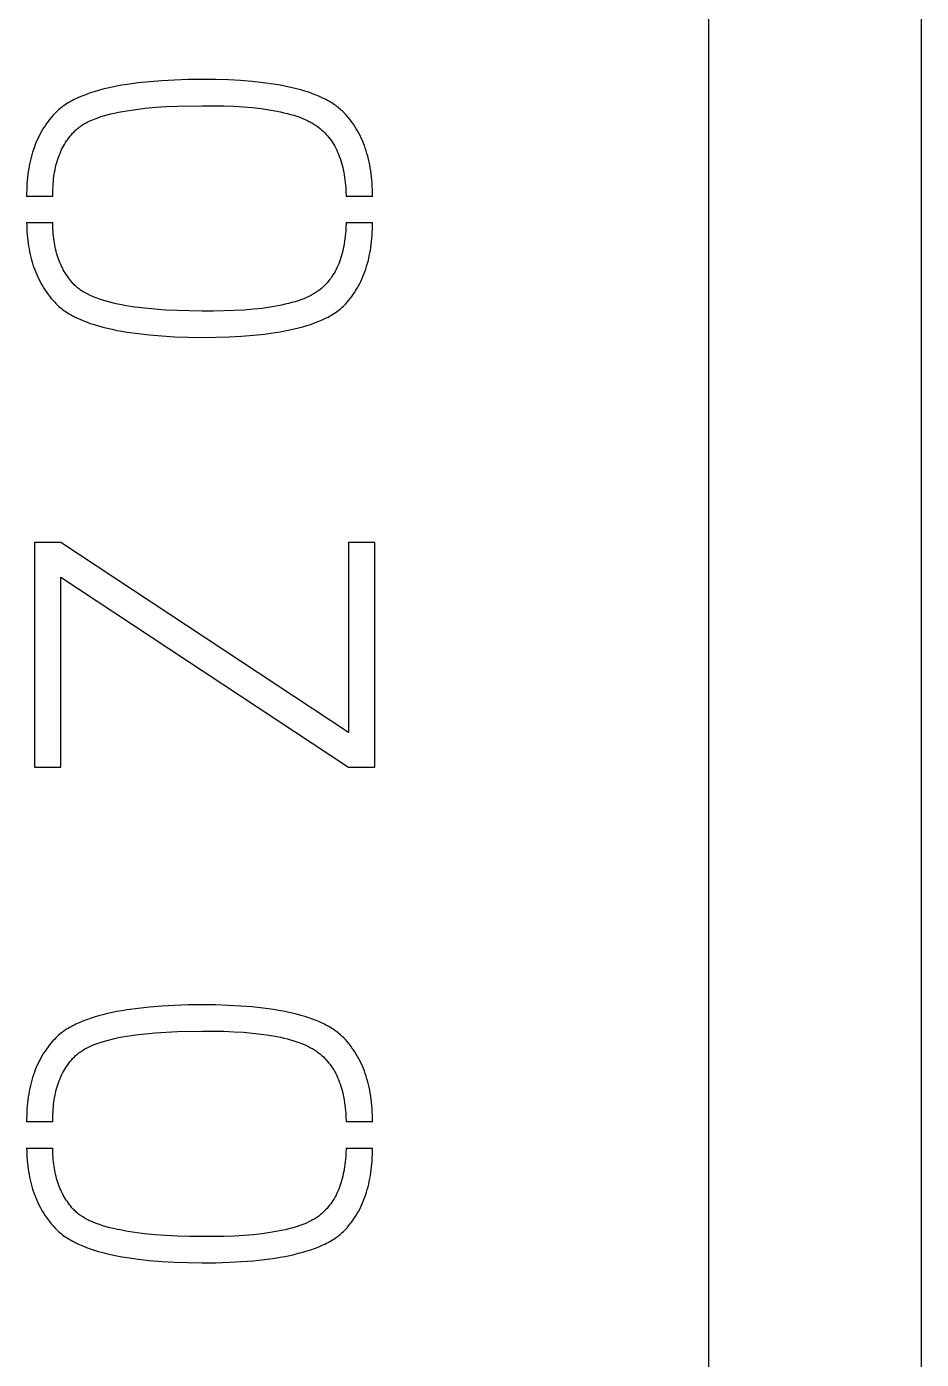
# Model space of a CAD drawing. Header units: millimetres. Extents: x 974 to 5700, y -47 to 3256.
# Drawn here: x 2684.2 to 2822.3, y 2103.1 to 2308.9 of the extents above; entities that cross this region are included whole.
import ezdxf

# ---------------------------------------------------------------- set-up
doc = ezdxf.new("R2010")
doc.units = ezdxf.units.MM
doc.header["$MEASUREMENT"] = 0
doc.layers.add('Domyslna', color=7, linetype='Continuous', true_color=0x000000)
doc.layers.add('Utwórz2D linie widoczne', color=7, linetype='Continuous', true_color=0x000000)

msp = doc.modelspace()

# ---------------------------------------------------------------- linework, layer by layer
at = {"layer": 'Domyslna'}
msp.add_line((2789.43, 2696.58), (2789.43, 1930.38), dxfattribs=at)
at = {"layer": 'Utwórz2D linie widoczne'}
for p, q in [((2822.26, 1934.18), (2822.26, 2696.58)), ((2703.14, 2300.4), (2701.36, 2300.21)), ((2705.02, 2300.55), (2703.14, 2300.4)), ((2707, 2300.66), (2705.02, 2300.55)), ((2709.08, 2300.73), (2707, 2300.66)), ((2711.27, 2300.76), (2709.08, 2300.73)), ((2713.33, 2300.73), (2711.27, 2300.76)), ((2715.3, 2300.67), (2713.33, 2300.73)), ((2717.18, 2300.57), (2715.3, 2300.67)), ((2718.96, 2300.43), (2717.18, 2300.57)), ((2720.66, 2300.25), (2718.96, 2300.43)), ((2693.39, 2298.45), (2692.82, 2298.23)), ((2693.99, 2298.66), (2693.39, 2298.45)), ((2694.61, 2298.86), (2693.99, 2298.66)), ((2695.26, 2299.05), (2694.61, 2298.86)), ((2695.93, 2299.23), (2695.26, 2299.05)), ((2696.63, 2299.4), (2695.93, 2299.23)), ((2697.36, 2299.56), (2696.63, 2299.4)), ((2698.11, 2299.71), (2697.36, 2299.56)), ((2698.88, 2299.85), (2698.11, 2299.71)), ((2699.68, 2299.98), (2698.88, 2299.85)), ((2701.36, 2300.21), (2699.68, 2299.98)), ((2722.25, 2300.03), (2720.66, 2300.25)), ((2723.02, 2299.9), (2722.25, 2300.03)), ((2723.76, 2299.77), (2723.02, 2299.9)), ((2724.48, 2299.62), (2723.76, 2299.77)), ((2725.17, 2299.47), (2724.48, 2299.62)), ((2725.84, 2299.31), (2725.17, 2299.47)), ((2726.49, 2299.13), (2725.84, 2299.31)), ((2727.11, 2298.95), (2726.49, 2299.13)), ((2727.71, 2298.76), (2727.11, 2298.95)), ((2728.29, 2298.55), (2727.71, 2298.76)), ((2728.84, 2298.34), (2728.29, 2298.55)), ((2729.37, 2298.12), (2728.84, 2298.34)), ((2689.53, 2296.41), (2689.34, 2296.26)), ((2689.72, 2296.56), (2689.53, 2296.41)), ((2689.92, 2296.7), (2689.72, 2296.56)), ((2690.13, 2296.84), (2689.92, 2296.7)), ((2690.34, 2296.98), (2690.13, 2296.84)), ((2690.56, 2297.12), (2690.34, 2296.98)), ((2690.79, 2297.25), (2690.56, 2297.12)), ((2691.02, 2297.38), (2690.79, 2297.25)), ((2691.26, 2297.51), (2691.02, 2297.38)), ((2691.5, 2297.64), (2691.26, 2297.51)), ((2691.75, 2297.76), (2691.5, 2297.64)), ((2692.28, 2298), (2691.75, 2297.76)), ((2692.82, 2298.23), (2692.28, 2298)), ((2701, 2296.13), (2702.47, 2296.3)), ((2702.47, 2296.3), (2704.04, 2296.45)), ((2704.04, 2296.45), (2705.71, 2296.56)), ((2705.71, 2296.56), (2707.46, 2296.64)), ((2707.46, 2296.64), (2711.27, 2296.7)), ((2711.27, 2296.7), (2714.59, 2296.67)), ((2714.59, 2296.67), (2716.14, 2296.61)), ((2716.14, 2296.61), (2717.62, 2296.52)), ((2717.62, 2296.52), (2719.02, 2296.4)), ((2719.02, 2296.4), (2720.35, 2296.25)), ((2729.88, 2297.88), (2729.37, 2298.12)), ((2730.13, 2297.76), (2729.88, 2297.88)), ((2730.36, 2297.64), (2730.13, 2297.76)), ((2730.6, 2297.52), (2730.36, 2297.64)), ((2730.82, 2297.39), (2730.6, 2297.52)), ((2731.05, 2297.26), (2730.82, 2297.39)), ((2731.26, 2297.13), (2731.05, 2297.26)), ((2731.47, 2296.99), (2731.26, 2297.13)), ((2731.68, 2296.85), (2731.47, 2296.99)), ((2731.87, 2296.72), (2731.68, 2296.85)), ((2732.07, 2296.57), (2731.87, 2296.72)), ((2732.25, 2296.43), (2732.07, 2296.57)), ((2732.43, 2296.28), (2732.25, 2296.43)), ((2732.61, 2296.13), (2732.43, 2296.28)), ((2687.47, 2294.26), (2687.23, 2293.93)), ((2687.71, 2294.57), (2687.47, 2294.26)), ((2687.97, 2294.88), (2687.71, 2294.57)), ((2688.23, 2295.18), (2687.97, 2294.88)), ((2688.5, 2295.48), (2688.23, 2295.18)), ((2688.66, 2295.64), (2688.5, 2295.48)), ((2688.82, 2295.8), (2688.66, 2295.64)), ((2688.99, 2295.96), (2688.82, 2295.8)), ((2689.16, 2296.11), (2688.99, 2295.96)), ((2689.34, 2296.26), (2689.16, 2296.11)), ((2693.53, 2294.14), (2693.73, 2294.24)), ((2693.73, 2294.24), (2693.94, 2294.34)), ((2693.94, 2294.34), (2694.15, 2294.43)), ((2694.15, 2294.43), (2694.59, 2294.62)), ((2694.59, 2294.62), (2695.05, 2294.79)), ((2695.05, 2294.79), (2695.54, 2294.96)), ((2695.54, 2294.96), (2696.05, 2295.12)), ((2696.05, 2295.12), (2696.59, 2295.28)), ((2696.59, 2295.28), (2697.15, 2295.42)), ((2697.15, 2295.42), (2697.73, 2295.56)), ((2697.73, 2295.56), (2698.34, 2295.69)), ((2698.34, 2295.69), (2698.97, 2295.81)), ((2698.97, 2295.81), (2699.62, 2295.92)), ((2699.62, 2295.92), (2701, 2296.13)), ((2720.35, 2296.25), (2721.6, 2296.07)), ((2721.6, 2296.07), (2722.2, 2295.97)), ((2722.2, 2295.97), (2722.78, 2295.86)), ((2722.78, 2295.86), (2723.34, 2295.74)), ((2723.34, 2295.74), (2723.88, 2295.62)), ((2723.88, 2295.62), (2724.41, 2295.49)), ((2724.41, 2295.49), (2724.91, 2295.35)), ((2724.91, 2295.35), (2725.4, 2295.21)), ((2725.4, 2295.21), (2725.86, 2295.06)), ((2725.86, 2295.06), (2726.31, 2294.9)), ((2726.31, 2294.9), (2726.74, 2294.73)), ((2726.74, 2294.73), (2727.15, 2294.56)), ((2727.15, 2294.56), (2727.55, 2294.38)), ((2727.55, 2294.38), (2727.74, 2294.28)), ((2727.74, 2294.28), (2727.92, 2294.19)), ((2732.78, 2295.98), (2732.61, 2296.13)), ((2732.94, 2295.83), (2732.78, 2295.98)), ((2733.1, 2295.67), (2732.94, 2295.83)), ((2733.37, 2295.38), (2733.1, 2295.67)), ((2733.64, 2295.08), (2733.37, 2295.38)), ((2733.89, 2294.78), (2733.64, 2295.08)), ((2734.14, 2294.47), (2733.89, 2294.78)), ((2734.38, 2294.15), (2734.14, 2294.47)), ((2686.19, 2292.22), (2686, 2291.86)), ((2686.38, 2292.57), (2686.19, 2292.22)), ((2686.58, 2292.92), (2686.38, 2292.57)), ((2686.79, 2293.27), (2686.58, 2292.92)), ((2687.01, 2293.6), (2686.79, 2293.27)), ((2687.23, 2293.93), (2687.01, 2293.6)), ((2690.88, 2291.99), (2691.07, 2292.22)), ((2691.07, 2292.22), (2691.27, 2292.45)), ((2691.27, 2292.45), (2691.48, 2292.68)), ((2691.48, 2292.68), (2691.6, 2292.8)), ((2691.6, 2292.8), (2691.73, 2292.92)), ((2691.73, 2292.92), (2691.86, 2293.04)), ((2691.86, 2293.04), (2692, 2293.16)), ((2692, 2293.16), (2692.15, 2293.28)), ((2692.15, 2293.28), (2692.3, 2293.39)), ((2692.3, 2293.39), (2692.46, 2293.51)), ((2692.46, 2293.51), (2692.62, 2293.62)), ((2692.62, 2293.62), (2692.79, 2293.73)), ((2692.79, 2293.73), (2692.97, 2293.83)), ((2692.97, 2293.83), (2693.15, 2293.94)), ((2693.15, 2293.94), (2693.34, 2294.04)), ((2693.34, 2294.04), (2693.53, 2294.14)), ((2727.92, 2294.19), (2728.1, 2294.09)), ((2728.1, 2294.09), (2728.27, 2293.99)), ((2728.27, 2293.99), (2728.45, 2293.89)), ((2728.45, 2293.89), (2728.61, 2293.79)), ((2728.61, 2293.79), (2728.77, 2293.68)), ((2728.77, 2293.68), (2728.93, 2293.58)), ((2728.93, 2293.58), (2729.08, 2293.47)), ((2729.08, 2293.47), (2729.23, 2293.36)), ((2729.23, 2293.36), (2729.37, 2293.25)), ((2729.37, 2293.25), (2729.51, 2293.13)), ((2729.51, 2293.13), (2729.75, 2292.93)), ((2729.75, 2292.93), (2729.98, 2292.71)), ((2729.98, 2292.71), (2730.2, 2292.49)), ((2730.2, 2292.49), (2730.42, 2292.26)), ((2730.42, 2292.26), (2730.62, 2292.02)), ((2734.61, 2293.82), (2734.38, 2294.15)), ((2734.84, 2293.48), (2734.61, 2293.82)), ((2735.05, 2293.14), (2734.84, 2293.48)), ((2735.26, 2292.79), (2735.05, 2293.14)), ((2735.45, 2292.44), (2735.26, 2292.79)), ((2735.64, 2292.07), (2735.45, 2292.44)), ((2685.36, 2290.34), (2685.22, 2289.94)), ((2685.51, 2290.73), (2685.36, 2290.34)), ((2685.66, 2291.11), (2685.51, 2290.73)), ((2685.83, 2291.49), (2685.66, 2291.11)), ((2686, 2291.86), (2685.83, 2291.49)), ((2689.57, 2289.91), (2689.71, 2290.19)), ((2689.71, 2290.19), (2689.86, 2290.46)), ((2689.86, 2290.46), (2690.01, 2290.73)), ((2690.01, 2290.73), (2690.17, 2290.99)), ((2690.17, 2290.99), (2690.34, 2291.25)), ((2690.34, 2291.25), (2690.51, 2291.5)), ((2690.51, 2291.5), (2690.69, 2291.75)), ((2690.69, 2291.75), (2690.88, 2291.99)), ((2730.62, 2292.02), (2730.83, 2291.77)), ((2730.83, 2291.77), (2731.02, 2291.52)), ((2731.02, 2291.52), (2731.21, 2291.26)), ((2731.21, 2291.26), (2731.38, 2290.99)), ((2731.38, 2290.99), (2731.56, 2290.71)), ((2731.56, 2290.71), (2731.72, 2290.43)), ((2731.72, 2290.43), (2731.88, 2290.13)), ((2731.88, 2290.13), (2732.03, 2289.84)), ((2735.82, 2291.7), (2735.64, 2292.07)), ((2735.99, 2291.32), (2735.82, 2291.7)), ((2736.15, 2290.93), (2735.99, 2291.32)), ((2736.3, 2290.54), (2736.15, 2290.93)), ((2736.44, 2290.14), (2736.3, 2290.54)), ((2736.58, 2289.73), (2736.44, 2290.14)), ((2684.75, 2288.29), (2684.65, 2287.86)), ((2684.85, 2288.71), (2684.75, 2288.29)), ((2684.96, 2289.13), (2684.85, 2288.71)), ((2685.09, 2289.54), (2684.96, 2289.13)), ((2685.22, 2289.94), (2685.09, 2289.54)), ((2688.79, 2287.78), (2688.88, 2288.1)), ((2688.88, 2288.1), (2688.98, 2288.42)), ((2688.98, 2288.42), (2689.08, 2288.73)), ((2689.08, 2288.73), (2689.2, 2289.03)), ((2689.2, 2289.03), (2689.32, 2289.33)), ((2689.32, 2289.33), (2689.44, 2289.62)), ((2689.44, 2289.62), (2689.57, 2289.91)), ((2732.03, 2289.84), (2732.17, 2289.53)), ((2732.17, 2289.53), (2732.3, 2289.21)), ((2732.3, 2289.21), (2732.43, 2288.89)), ((2732.43, 2288.89), (2732.55, 2288.56)), ((2732.55, 2288.56), (2732.66, 2288.22)), ((2732.66, 2288.22), (2732.77, 2287.88)), ((2736.7, 2289.31), (2736.58, 2289.73)), ((2736.82, 2288.89), (2736.7, 2289.31)), ((2736.93, 2288.46), (2736.82, 2288.89)), ((2737.03, 2288.02), (2736.93, 2288.46)), ((2684.35, 2286.08), (2684.3, 2285.61)), ((2684.42, 2286.53), (2684.35, 2286.08)), ((2684.49, 2286.98), (2684.42, 2286.53)), ((2684.56, 2287.42), (2684.49, 2286.98)), ((2684.65, 2287.86), (2684.56, 2287.42)), ((2688.38, 2285.74), (2688.43, 2286.1)), ((2688.43, 2286.1), (2688.49, 2286.44)), ((2688.49, 2286.44), (2688.55, 2286.79)), ((2688.55, 2286.79), (2688.62, 2287.13)), ((2688.62, 2287.13), (2688.7, 2287.46)), ((2688.7, 2287.46), (2688.79, 2287.78)), ((2732.77, 2287.88), (2732.87, 2287.53)), ((2732.87, 2287.53), (2732.96, 2287.17)), ((2732.96, 2287.17), (2733.04, 2286.8)), ((2733.04, 2286.8), (2733.12, 2286.42)), ((2733.12, 2286.42), (2733.19, 2286.04)), ((2733.19, 2286.04), (2733.25, 2285.65)), ((2737.12, 2287.57), (2737.03, 2288.02)), ((2737.2, 2287.12), (2737.12, 2287.57)), ((2737.28, 2286.66), (2737.2, 2287.12)), ((2737.34, 2286.19), (2737.28, 2286.66)), ((2737.4, 2285.71), (2737.34, 2286.19)), ((2684.2, 2284.19), (2684.18, 2283.7)), ((2684.22, 2284.67), (2684.2, 2284.19)), ((2684.26, 2285.14), (2684.22, 2284.67)), ((2684.3, 2285.61), (2684.26, 2285.14)), ((2688.22, 2283.88), (2688.24, 2284.26)), ((2688.24, 2284.26), (2688.26, 2284.64)), ((2688.26, 2284.64), (2688.29, 2285.01)), ((2688.29, 2285.01), (2688.33, 2285.38)), ((2688.33, 2285.38), (2688.38, 2285.74)), ((2733.25, 2285.65), (2733.3, 2285.25)), ((2733.3, 2285.25), (2733.35, 2284.84)), ((2733.35, 2284.84), (2733.39, 2284.43)), ((2733.39, 2284.43), (2733.42, 2284.01)), ((2733.42, 2284.01), (2733.45, 2283.58)), ((2737.44, 2285.23), (2737.4, 2285.71)), ((2737.48, 2284.74), (2737.44, 2285.23)), ((2737.51, 2284.24), (2737.48, 2284.74)), ((2737.53, 2283.73), (2737.51, 2284.24)), ((2684.18, 2283.7), (2684.17, 2283.2)), ((2684.17, 2283.2), (2684.17, 2282.7)), ((2688.21, 2282.7), (2684.17, 2282.7)), ((2688.21, 2283.49), (2688.22, 2283.88)), ((2688.21, 2282.7), (2688.21, 2283.49)), ((2733.45, 2283.58), (2733.47, 2282.7)), ((2737.55, 2282.7), (2733.47, 2282.7)), ((2737.55, 2282.7), (2737.53, 2283.73)), ((2684.17, 2278.64), (2684.18, 2278.17)), ((2684.17, 2278.64), (2688.19, 2278.64)), ((2684.18, 2278.17), (2684.2, 2277.7)), ((2688.21, 2277.92), (2688.19, 2278.64)), ((2688.22, 2277.56), (2688.21, 2277.92)), ((2733.44, 2277.78), (2733.42, 2277.36)), ((2733.48, 2278.64), (2733.44, 2277.78)), ((2733.48, 2278.64), (2737.56, 2278.64)), ((2737.54, 2277.65), (2737.56, 2278.64)), ((2684.2, 2277.7), (2684.22, 2277.24)), ((2684.22, 2277.24), (2684.25, 2276.78)), ((2684.25, 2276.78), (2684.29, 2276.33)), ((2684.29, 2276.33), (2684.34, 2275.88)), ((2684.34, 2275.88), (2684.4, 2275.44)), ((2688.25, 2277.21), (2688.22, 2277.56)), ((2688.27, 2276.86), (2688.25, 2277.21)), ((2688.31, 2276.51), (2688.27, 2276.86)), ((2688.35, 2276.17), (2688.31, 2276.51)), ((2688.4, 2275.84), (2688.35, 2276.17)), ((2688.45, 2275.51), (2688.4, 2275.84)), ((2733.24, 2275.76), (2733.18, 2275.38)), ((2733.3, 2276.15), (2733.24, 2275.76)), ((2733.34, 2276.55), (2733.3, 2276.15)), ((2733.38, 2276.95), (2733.34, 2276.55)), ((2733.42, 2277.36), (2733.38, 2276.95)), ((2737.35, 2275.28), (2737.41, 2275.74)), ((2737.41, 2275.74), (2737.46, 2276.2)), ((2737.46, 2276.2), (2737.49, 2276.68)), ((2737.49, 2276.68), (2737.52, 2277.16)), ((2737.52, 2277.16), (2737.54, 2277.65)), ((2684.4, 2275.44), (2684.46, 2275.01)), ((2684.46, 2275.01), (2684.54, 2274.58)), ((2684.54, 2274.58), (2684.62, 2274.16)), ((2684.62, 2274.16), (2684.71, 2273.74)), ((2684.71, 2273.74), (2684.81, 2273.33)), ((2688.51, 2275.19), (2688.45, 2275.51)), ((2688.57, 2274.87), (2688.51, 2275.19)), ((2688.64, 2274.55), (2688.57, 2274.87)), ((2688.72, 2274.24), (2688.64, 2274.55)), ((2688.8, 2273.93), (2688.72, 2274.24)), ((2688.89, 2273.63), (2688.8, 2273.93)), ((2732.87, 2273.93), (2732.78, 2273.58)), ((2732.96, 2274.28), (2732.87, 2273.93)), ((2733.04, 2274.64), (2732.96, 2274.28)), ((2733.11, 2275), (2733.04, 2274.64)), ((2733.18, 2275.38), (2733.11, 2275)), ((2737.06, 2273.51), (2737.14, 2273.94)), ((2737.14, 2273.94), (2737.22, 2274.38)), ((2737.22, 2274.38), (2737.29, 2274.82)), ((2737.29, 2274.82), (2737.35, 2275.28)), ((2684.81, 2273.33), (2684.91, 2272.92)), ((2684.91, 2272.92), (2685.03, 2272.52)), ((2685.03, 2272.52), (2685.15, 2272.13)), ((2685.15, 2272.13), (2685.28, 2271.74)), ((2685.28, 2271.74), (2685.42, 2271.36)), ((2688.99, 2273.33), (2688.89, 2273.63)), ((2689.09, 2273.04), (2688.99, 2273.33)), ((2689.2, 2272.75), (2689.09, 2273.04)), ((2689.31, 2272.47), (2689.2, 2272.75)), ((2689.43, 2272.19), (2689.31, 2272.47)), ((2689.56, 2271.92), (2689.43, 2272.19)), ((2689.69, 2271.65), (2689.56, 2271.92)), ((2689.83, 2271.38), (2689.69, 2271.65)), ((2732.06, 2271.68), (2731.92, 2271.39)), ((2732.2, 2271.98), (2732.06, 2271.68)), ((2732.33, 2272.28), (2732.2, 2271.98)), ((2732.45, 2272.6), (2732.33, 2272.28)), ((2732.56, 2272.92), (2732.45, 2272.6)), ((2732.67, 2273.25), (2732.56, 2272.92)), ((2732.78, 2273.58), (2732.67, 2273.25)), ((2736.5, 2271.45), (2736.63, 2271.85)), ((2736.63, 2271.85), (2736.75, 2272.25)), ((2736.75, 2272.25), (2736.86, 2272.66)), ((2736.86, 2272.66), (2736.96, 2273.08)), ((2736.96, 2273.08), (2737.06, 2273.51)), ((2685.42, 2271.36), (2685.57, 2270.99)), ((2685.57, 2270.99), (2685.72, 2270.62)), ((2685.72, 2270.62), (2685.89, 2270.25)), ((2685.89, 2270.25), (2686.06, 2269.9)), ((2686.06, 2269.9), (2686.24, 2269.54)), ((2686.24, 2269.54), (2686.43, 2269.2)), ((2689.98, 2271.12), (2689.83, 2271.38)), ((2690.13, 2270.87), (2689.98, 2271.12)), ((2690.29, 2270.62), (2690.13, 2270.87)), ((2690.45, 2270.37), (2690.29, 2270.62)), ((2690.62, 2270.13), (2690.45, 2270.37)), ((2690.79, 2269.89), (2690.62, 2270.13)), ((2690.98, 2269.66), (2690.79, 2269.89)), ((2691.16, 2269.43), (2690.98, 2269.66)), ((2730.73, 2269.56), (2730.53, 2269.33)), ((2730.92, 2269.8), (2730.73, 2269.56)), ((2731.1, 2270.04), (2730.92, 2269.8)), ((2731.28, 2270.3), (2731.1, 2270.04)), ((2731.45, 2270.56), (2731.28, 2270.3)), ((2731.61, 2270.83), (2731.45, 2270.56)), ((2731.77, 2271.1), (2731.61, 2270.83)), ((2731.92, 2271.39), (2731.77, 2271.1)), ((2735.57, 2269.22), (2735.74, 2269.57)), ((2735.74, 2269.57), (2735.91, 2269.93)), ((2735.91, 2269.93), (2736.07, 2270.3)), ((2736.07, 2270.3), (2736.22, 2270.68)), ((2736.22, 2270.68), (2736.37, 2271.06)), ((2736.37, 2271.06), (2736.5, 2271.45)), ((2686.43, 2269.2), (2686.63, 2268.86)), ((2686.63, 2268.86), (2686.83, 2268.52)), ((2686.83, 2268.52), (2687.05, 2268.19)), ((2687.05, 2268.19), (2687.27, 2267.87)), ((2687.27, 2267.87), (2687.5, 2267.55)), ((2687.5, 2267.55), (2687.74, 2267.24)), ((2691.36, 2269.21), (2691.16, 2269.43)), ((2691.48, 2269.08), (2691.36, 2269.21)), ((2691.6, 2268.96), (2691.48, 2269.08)), ((2691.74, 2268.83), (2691.6, 2268.96)), ((2691.87, 2268.71), (2691.74, 2268.83)), ((2692.02, 2268.59), (2691.87, 2268.71)), ((2692.17, 2268.47), (2692.02, 2268.59)), ((2692.32, 2268.35), (2692.17, 2268.47)), ((2692.49, 2268.23), (2692.32, 2268.35)), ((2692.65, 2268.12), (2692.49, 2268.23)), ((2692.83, 2268.01), (2692.65, 2268.12)), ((2693.01, 2267.9), (2692.83, 2268.01)), ((2693.2, 2267.79), (2693.01, 2267.9)), ((2693.39, 2267.69), (2693.2, 2267.79)), ((2693.59, 2267.58), (2693.39, 2267.69)), ((2693.79, 2267.48), (2693.59, 2267.58)), ((2694, 2267.38), (2693.79, 2267.48)), ((2728.29, 2267.54), (2728.11, 2267.44)), ((2728.46, 2267.64), (2728.29, 2267.54)), ((2728.63, 2267.74), (2728.46, 2267.64)), ((2728.79, 2267.84), (2728.63, 2267.74)), ((2728.95, 2267.94), (2728.79, 2267.84)), ((2729.1, 2268.05), (2728.95, 2267.94)), ((2729.25, 2268.15), (2729.1, 2268.05)), ((2729.4, 2268.26), (2729.25, 2268.15)), ((2729.54, 2268.37), (2729.4, 2268.26)), ((2729.67, 2268.48), (2729.54, 2268.37)), ((2729.89, 2268.68), (2729.67, 2268.48)), ((2730.11, 2268.89), (2729.89, 2268.68)), ((2730.32, 2269.11), (2730.11, 2268.89)), ((2730.53, 2269.33), (2730.32, 2269.11)), ((2734.34, 2267.24), (2734.57, 2267.55)), ((2734.57, 2267.55), (2734.78, 2267.87)), ((2734.78, 2267.87), (2734.99, 2268.2)), ((2734.99, 2268.2), (2735.19, 2268.53)), ((2735.19, 2268.53), (2735.38, 2268.87)), ((2735.38, 2268.87), (2735.57, 2269.22)), ((2687.74, 2267.24), (2687.98, 2266.94)), ((2687.98, 2266.94), (2688.24, 2266.64)), ((2688.24, 2266.64), (2688.5, 2266.34)), ((2688.5, 2266.34), (2688.66, 2266.18)), ((2688.66, 2266.18), (2688.82, 2266.02)), ((2688.82, 2266.02), (2688.99, 2265.86)), ((2688.99, 2265.86), (2689.16, 2265.7)), ((2689.16, 2265.7), (2689.34, 2265.54)), ((2689.34, 2265.54), (2689.53, 2265.39)), ((2694.22, 2267.29), (2694, 2267.38)), ((2694.44, 2267.19), (2694.22, 2267.29)), ((2694.91, 2267.01), (2694.44, 2267.19)), ((2695.4, 2266.83), (2694.91, 2267.01)), ((2695.91, 2266.66), (2695.4, 2266.83)), ((2696.44, 2266.5), (2695.91, 2266.66)), ((2697.01, 2266.35), (2696.44, 2266.5)), ((2697.59, 2266.2), (2697.01, 2266.35)), ((2698.2, 2266.07), (2697.59, 2266.2)), ((2698.84, 2265.94), (2698.2, 2266.07)), ((2699.49, 2265.82), (2698.84, 2265.94)), ((2700.88, 2265.6), (2699.49, 2265.82)), ((2702.37, 2265.42), (2700.88, 2265.6)), ((2703.96, 2265.26), (2702.37, 2265.42)), ((2720.5, 2265.41), (2719.16, 2265.27)), ((2721.77, 2265.59), (2720.5, 2265.41)), ((2722.96, 2265.79), (2721.77, 2265.59)), ((2723.53, 2265.91), (2722.96, 2265.79)), ((2724.07, 2266.03), (2723.53, 2265.91)), ((2724.6, 2266.16), (2724.07, 2266.03)), ((2725.11, 2266.29), (2724.6, 2266.16)), ((2725.59, 2266.43), (2725.11, 2266.29)), ((2726.06, 2266.58), (2725.59, 2266.43)), ((2726.51, 2266.74), (2726.06, 2266.58)), ((2726.94, 2266.9), (2726.51, 2266.74)), ((2727.35, 2267.08), (2726.94, 2266.9)), ((2727.74, 2267.26), (2727.35, 2267.08)), ((2727.93, 2267.35), (2727.74, 2267.26)), ((2728.11, 2267.44), (2727.93, 2267.35)), ((2732.55, 2265.29), (2732.72, 2265.44)), ((2732.72, 2265.44), (2732.89, 2265.59)), ((2732.89, 2265.59), (2733.05, 2265.74)), ((2733.05, 2265.74), (2733.21, 2265.9)), ((2733.21, 2265.9), (2733.36, 2266.06)), ((2733.36, 2266.06), (2733.62, 2266.34)), ((2733.62, 2266.34), (2733.87, 2266.63)), ((2733.87, 2266.63), (2734.11, 2266.93)), ((2734.11, 2266.93), (2734.34, 2267.24)), ((2689.53, 2265.39), (2689.72, 2265.24)), ((2689.72, 2265.24), (2689.92, 2265.1)), ((2689.92, 2265.1), (2690.13, 2264.95)), ((2690.13, 2264.95), (2690.34, 2264.81)), ((2690.34, 2264.81), (2690.56, 2264.67)), ((2690.56, 2264.67), (2690.79, 2264.53)), ((2690.79, 2264.53), (2691.02, 2264.4)), ((2691.02, 2264.4), (2691.26, 2264.27)), ((2691.26, 2264.27), (2691.5, 2264.14)), ((2691.5, 2264.14), (2691.75, 2264.01)), ((2691.75, 2264.01), (2692.28, 2263.77)), ((2692.28, 2263.77), (2692.82, 2263.53)), ((2692.82, 2263.53), (2693.39, 2263.31)), ((2705.64, 2265.14), (2703.96, 2265.26)), ((2707.42, 2265.06), (2705.64, 2265.14)), ((2709.29, 2265), (2707.42, 2265.06)), ((2711.27, 2264.98), (2709.29, 2265)), ((2713, 2264.98), (2711.27, 2264.98)), ((2714.66, 2265), (2713, 2264.98)), ((2716.24, 2265.06), (2714.66, 2265)), ((2717.74, 2265.15), (2716.24, 2265.06)), ((2719.16, 2265.27), (2717.74, 2265.15)), ((2728.61, 2263.15), (2729.17, 2263.36)), ((2729.17, 2263.36), (2729.7, 2263.59)), ((2729.7, 2263.59), (2730.21, 2263.82)), ((2730.21, 2263.82), (2730.45, 2263.94)), ((2730.45, 2263.94), (2730.69, 2264.07)), ((2730.69, 2264.07), (2730.92, 2264.19)), ((2730.92, 2264.19), (2731.14, 2264.32)), ((2731.14, 2264.32), (2731.36, 2264.45)), ((2731.36, 2264.45), (2731.57, 2264.59)), ((2731.57, 2264.59), (2731.78, 2264.72)), ((2731.78, 2264.72), (2731.98, 2264.86)), ((2731.98, 2264.86), (2732.18, 2265)), ((2732.18, 2265), (2732.36, 2265.15)), ((2732.36, 2265.15), (2732.55, 2265.29)), ((2693.39, 2263.31), (2693.99, 2263.09)), ((2693.99, 2263.09), (2694.61, 2262.89)), ((2694.61, 2262.89), (2695.26, 2262.69)), ((2695.26, 2262.69), (2695.93, 2262.51)), ((2695.93, 2262.51), (2696.63, 2262.33)), ((2696.63, 2262.33), (2697.36, 2262.17)), ((2697.36, 2262.17), (2698.11, 2262.01)), ((2698.11, 2262.01), (2698.88, 2261.87)), ((2698.88, 2261.87), (2699.68, 2261.73)), ((2699.68, 2261.73), (2701.36, 2261.5)), ((2701.36, 2261.5), (2703.14, 2261.3)), ((2703.14, 2261.3), (2705.02, 2261.15)), ((2719.16, 2261.26), (2720.88, 2261.44)), ((2720.88, 2261.44), (2722.51, 2261.66)), ((2722.51, 2261.66), (2723.29, 2261.79)), ((2723.29, 2261.79), (2724.04, 2261.92)), ((2724.04, 2261.92), (2724.77, 2262.07)), ((2724.77, 2262.07), (2725.47, 2262.22)), ((2725.47, 2262.22), (2726.15, 2262.39)), ((2726.15, 2262.39), (2726.8, 2262.56)), ((2726.8, 2262.56), (2727.43, 2262.75)), ((2727.43, 2262.75), (2728.03, 2262.94)), ((2728.03, 2262.94), (2728.61, 2263.15)), ((2705.02, 2261.15), (2707, 2261.03)), ((2707, 2261.03), (2709.08, 2260.96)), ((2709.08, 2260.96), (2711.27, 2260.92)), ((2711.27, 2260.92), (2713.39, 2260.95)), ((2713.39, 2260.95), (2715.41, 2261.01)), ((2715.41, 2261.01), (2717.33, 2261.11)), ((2717.33, 2261.11), (2719.16, 2261.26)), ((2689.45, 2229.26), (2685.39, 2229.26)), ((2685.39, 2229.26), (2685.39, 2194.59)), ((2733.85, 2199.92), (2689.45, 2229.26)), ((2737.9, 2229.26), (2733.85, 2229.26)), ((2733.85, 2229.26), (2733.85, 2199.92)), ((2737.9, 2194.59), (2737.9, 2229.26)), ((2689.45, 2223.93), (2733.85, 2194.59)), ((2689.45, 2194.59), (2689.45, 2223.93)), ((2685.39, 2194.59), (2689.45, 2194.59)), ((2733.85, 2194.59), (2737.9, 2194.59)), ((2696.63, 2156.52), (2695.93, 2156.35)), ((2697.36, 2156.68), (2696.63, 2156.52)), ((2698.11, 2156.83), (2697.36, 2156.68)), ((2698.88, 2156.97), (2698.11, 2156.83)), ((2699.68, 2157.1), (2698.88, 2156.97)), ((2701.36, 2157.33), (2699.68, 2157.1)), ((2703.14, 2157.52), (2701.36, 2157.33)), ((2705.02, 2157.67), (2703.14, 2157.52)), ((2707, 2157.78), (2705.02, 2157.67)), ((2709.08, 2157.85), (2707, 2157.78)), ((2711.27, 2157.87), (2709.08, 2157.85)), ((2713.33, 2157.85), (2711.27, 2157.87)), ((2715.3, 2157.79), (2713.33, 2157.85)), ((2717.18, 2157.69), (2715.3, 2157.79)), ((2718.96, 2157.55), (2717.18, 2157.69)), ((2720.66, 2157.37), (2718.96, 2157.55)), ((2722.25, 2157.15), (2720.66, 2157.37)), ((2723.02, 2157.02), (2722.25, 2157.15)), ((2723.76, 2156.89), (2723.02, 2157.02)), ((2724.48, 2156.74), (2723.76, 2156.89)), ((2725.17, 2156.59), (2724.48, 2156.74)), ((2725.84, 2156.42), (2725.17, 2156.59)), ((2726.49, 2156.25), (2725.84, 2156.42)), ((2690.79, 2154.37), (2690.56, 2154.23)), ((2691.02, 2154.5), (2690.79, 2154.37)), ((2691.26, 2154.63), (2691.02, 2154.5)), ((2691.5, 2154.75), (2691.26, 2154.63)), ((2691.75, 2154.88), (2691.5, 2154.75)), ((2692.28, 2155.12), (2691.75, 2154.88)), ((2692.82, 2155.35), (2692.28, 2155.12)), ((2693.39, 2155.57), (2692.82, 2155.35)), ((2693.99, 2155.78), (2693.39, 2155.57)), ((2694.61, 2155.98), (2693.99, 2155.78)), ((2695.26, 2156.17), (2694.61, 2155.98)), ((2695.93, 2156.35), (2695.26, 2156.17)), ((2727.11, 2156.07), (2726.49, 2156.25)), ((2727.71, 2155.87), (2727.11, 2156.07)), ((2728.29, 2155.67), (2727.71, 2155.87)), ((2728.84, 2155.46), (2728.29, 2155.67)), ((2729.37, 2155.23), (2728.84, 2155.46)), ((2729.88, 2155), (2729.37, 2155.23)), ((2730.13, 2154.88), (2729.88, 2155)), ((2730.36, 2154.76), (2730.13, 2154.88)), ((2730.6, 2154.63), (2730.36, 2154.76)), ((2730.82, 2154.51), (2730.6, 2154.63)), ((2731.05, 2154.38), (2730.82, 2154.51)), ((2731.26, 2154.24), (2731.05, 2154.38)), ((2688.23, 2152.3), (2687.97, 2152)), ((2688.5, 2152.6), (2688.23, 2152.3)), ((2688.66, 2152.76), (2688.5, 2152.6)), ((2688.82, 2152.92), (2688.66, 2152.76)), ((2688.99, 2153.07), (2688.82, 2152.92)), ((2689.16, 2153.23), (2688.99, 2153.07)), ((2689.34, 2153.38), (2689.16, 2153.23)), ((2689.53, 2153.53), (2689.34, 2153.38)), ((2689.72, 2153.67), (2689.53, 2153.53)), ((2689.92, 2153.82), (2689.72, 2153.67)), ((2690.13, 2153.96), (2689.92, 2153.82)), ((2690.34, 2154.1), (2690.13, 2153.96)), ((2690.56, 2154.23), (2690.34, 2154.1)), ((2695.54, 2152.08), (2696.05, 2152.24)), ((2696.05, 2152.24), (2696.59, 2152.39)), ((2696.59, 2152.39), (2697.15, 2152.54)), ((2697.15, 2152.54), (2697.73, 2152.68)), ((2697.73, 2152.68), (2698.34, 2152.81)), ((2698.34, 2152.81), (2698.97, 2152.93)), ((2698.97, 2152.93), (2699.62, 2153.04)), ((2699.62, 2153.04), (2701, 2153.25)), ((2701, 2153.25), (2702.47, 2153.42)), ((2702.47, 2153.42), (2704.04, 2153.56)), ((2704.04, 2153.56), (2705.71, 2153.67)), ((2705.71, 2153.67), (2707.46, 2153.75)), ((2707.46, 2153.75), (2711.27, 2153.82)), ((2711.27, 2153.82), (2714.59, 2153.79)), ((2714.59, 2153.79), (2716.14, 2153.73)), ((2716.14, 2153.73), (2717.62, 2153.63)), ((2717.62, 2153.63), (2719.02, 2153.51)), ((2719.02, 2153.51), (2720.35, 2153.36)), ((2720.35, 2153.36), (2721.6, 2153.19)), ((2721.6, 2153.19), (2722.2, 2153.08)), ((2722.2, 2153.08), (2722.78, 2152.98)), ((2722.78, 2152.98), (2723.34, 2152.86)), ((2723.34, 2152.86), (2723.88, 2152.74)), ((2723.88, 2152.74), (2724.41, 2152.61)), ((2724.41, 2152.61), (2724.91, 2152.47)), ((2724.91, 2152.47), (2725.4, 2152.33)), ((2725.4, 2152.33), (2725.86, 2152.18)), ((2731.47, 2154.11), (2731.26, 2154.24)), ((2731.68, 2153.97), (2731.47, 2154.11)), ((2731.87, 2153.83), (2731.68, 2153.97)), ((2732.07, 2153.69), (2731.87, 2153.83)), ((2732.25, 2153.55), (2732.07, 2153.69)), ((2732.43, 2153.4), (2732.25, 2153.55)), ((2732.61, 2153.25), (2732.43, 2153.4)), ((2732.78, 2153.1), (2732.61, 2153.25)), ((2732.94, 2152.94), (2732.78, 2153.1)), ((2733.1, 2152.79), (2732.94, 2152.94)), ((2733.37, 2152.5), (2733.1, 2152.79)), ((2733.64, 2152.2), (2733.37, 2152.5)), ((2686.79, 2150.39), (2686.58, 2150.04)), ((2687.01, 2150.72), (2686.79, 2150.39)), ((2687.23, 2151.05), (2687.01, 2150.72)), ((2687.47, 2151.37), (2687.23, 2151.05)), ((2687.71, 2151.69), (2687.47, 2151.37)), ((2687.97, 2152), (2687.71, 2151.69)), ((2691.86, 2150.16), (2692, 2150.28)), ((2692, 2150.28), (2692.15, 2150.4)), ((2692.15, 2150.4), (2692.3, 2150.51)), ((2692.3, 2150.51), (2692.46, 2150.62)), ((2692.46, 2150.62), (2692.62, 2150.73)), ((2692.62, 2150.73), (2692.79, 2150.84)), ((2692.79, 2150.84), (2692.97, 2150.95)), ((2692.97, 2150.95), (2693.15, 2151.06)), ((2693.15, 2151.06), (2693.34, 2151.16)), ((2693.34, 2151.16), (2693.53, 2151.26)), ((2693.53, 2151.26), (2693.73, 2151.36)), ((2693.73, 2151.36), (2693.94, 2151.45)), ((2693.94, 2151.45), (2694.15, 2151.55)), ((2694.15, 2151.55), (2694.59, 2151.73)), ((2694.59, 2151.73), (2695.05, 2151.91)), ((2695.05, 2151.91), (2695.54, 2152.08)), ((2725.86, 2152.18), (2726.31, 2152.02)), ((2726.31, 2152.02), (2726.74, 2151.85)), ((2726.74, 2151.85), (2727.15, 2151.68)), ((2727.15, 2151.68), (2727.55, 2151.49)), ((2727.55, 2151.49), (2727.74, 2151.4)), ((2727.74, 2151.4), (2727.92, 2151.31)), ((2727.92, 2151.31), (2728.1, 2151.21)), ((2728.1, 2151.21), (2728.27, 2151.11)), ((2728.27, 2151.11), (2728.45, 2151.01)), ((2728.45, 2151.01), (2728.61, 2150.91)), ((2728.61, 2150.91), (2728.77, 2150.8)), ((2728.77, 2150.8), (2728.93, 2150.7)), ((2728.93, 2150.7), (2729.08, 2150.59)), ((2729.08, 2150.59), (2729.23, 2150.48)), ((2729.23, 2150.48), (2729.37, 2150.37)), ((2729.37, 2150.37), (2729.51, 2150.25)), ((2729.51, 2150.25), (2729.75, 2150.04)), ((2733.89, 2151.9), (2733.64, 2152.2)), ((2734.14, 2151.58), (2733.89, 2151.9)), ((2734.38, 2151.26), (2734.14, 2151.58)), ((2734.61, 2150.94), (2734.38, 2151.26)), ((2734.84, 2150.6), (2734.61, 2150.94)), ((2735.05, 2150.26), (2734.84, 2150.6)), ((2735.26, 2149.91), (2735.05, 2150.26)), ((2685.66, 2148.23), (2685.51, 2147.85)), ((2685.83, 2148.6), (2685.66, 2148.23)), ((2686, 2148.97), (2685.83, 2148.6)), ((2686.19, 2149.34), (2686, 2148.97)), ((2686.38, 2149.69), (2686.19, 2149.34)), ((2686.58, 2150.04), (2686.38, 2149.69)), ((2690.17, 2148.11), (2690.34, 2148.37)), ((2690.34, 2148.37), (2690.51, 2148.62)), ((2690.51, 2148.62), (2690.69, 2148.87)), ((2690.69, 2148.87), (2690.88, 2149.11)), ((2690.88, 2149.11), (2691.07, 2149.34)), ((2691.07, 2149.34), (2691.27, 2149.57)), ((2691.27, 2149.57), (2691.48, 2149.8)), ((2691.48, 2149.8), (2691.6, 2149.92)), ((2691.6, 2149.92), (2691.73, 2150.04)), ((2691.73, 2150.04), (2691.86, 2150.16)), ((2729.75, 2150.04), (2729.98, 2149.83)), ((2729.98, 2149.83), (2730.2, 2149.6)), ((2730.2, 2149.6), (2730.42, 2149.37)), ((2730.42, 2149.37), (2730.62, 2149.14)), ((2730.62, 2149.14), (2730.83, 2148.89)), ((2730.83, 2148.89), (2731.02, 2148.64)), ((2731.02, 2148.64), (2731.21, 2148.37)), ((2731.21, 2148.37), (2731.38, 2148.11)), ((2735.45, 2149.55), (2735.26, 2149.91)), ((2735.64, 2149.19), (2735.45, 2149.55)), ((2735.82, 2148.82), (2735.64, 2149.19)), ((2735.99, 2148.44), (2735.82, 2148.82)), ((2736.15, 2148.05), (2735.99, 2148.44)), ((2684.96, 2146.25), (2684.85, 2145.83)), ((2685.09, 2146.66), (2684.96, 2146.25)), ((2685.22, 2147.06), (2685.09, 2146.66)), ((2685.36, 2147.46), (2685.22, 2147.06)), ((2685.51, 2147.85), (2685.36, 2147.46)), ((2689.08, 2145.85), (2689.2, 2146.15)), ((2689.2, 2146.15), (2689.32, 2146.45)), ((2689.32, 2146.45), (2689.44, 2146.74)), ((2689.44, 2146.74), (2689.57, 2147.02)), ((2689.57, 2147.02), (2689.71, 2147.3)), ((2689.71, 2147.3), (2689.86, 2147.58)), ((2689.86, 2147.58), (2690.01, 2147.85)), ((2690.01, 2147.85), (2690.17, 2148.11)), ((2731.38, 2148.11), (2731.56, 2147.83)), ((2731.56, 2147.83), (2731.72, 2147.54)), ((2731.72, 2147.54), (2731.88, 2147.25)), ((2731.88, 2147.25), (2732.03, 2146.95)), ((2732.03, 2146.95), (2732.17, 2146.65)), ((2732.17, 2146.65), (2732.3, 2146.33)), ((2732.3, 2146.33), (2732.43, 2146.01)), ((2736.3, 2147.66), (2736.15, 2148.05)), ((2736.44, 2147.26), (2736.3, 2147.66)), ((2736.58, 2146.85), (2736.44, 2147.26)), ((2736.7, 2146.43), (2736.58, 2146.85)), ((2736.82, 2146.01), (2736.7, 2146.43)), ((2684.49, 2144.1), (2684.42, 2143.65)), ((2684.56, 2144.54), (2684.49, 2144.1)), ((2684.65, 2144.98), (2684.56, 2144.54)), ((2684.75, 2145.41), (2684.65, 2144.98)), ((2684.85, 2145.83), (2684.75, 2145.41)), ((2688.55, 2143.91), (2688.62, 2144.24)), ((2688.62, 2144.24), (2688.7, 2144.58)), ((2688.7, 2144.58), (2688.79, 2144.9)), ((2688.79, 2144.9), (2688.88, 2145.22)), ((2688.88, 2145.22), (2688.98, 2145.54)), ((2688.98, 2145.54), (2689.08, 2145.85)), ((2732.43, 2146.01), (2732.55, 2145.68)), ((2732.55, 2145.68), (2732.66, 2145.34)), ((2732.66, 2145.34), (2732.77, 2145)), ((2732.77, 2145), (2732.87, 2144.64)), ((2732.87, 2144.64), (2732.96, 2144.28)), ((2732.96, 2144.28), (2733.04, 2143.92)), ((2736.93, 2145.58), (2736.82, 2146.01)), ((2737.03, 2145.14), (2736.93, 2145.58)), ((2737.12, 2144.69), (2737.03, 2145.14)), ((2737.2, 2144.24), (2737.12, 2144.69)), ((2737.28, 2143.77), (2737.2, 2144.24)), ((2684.26, 2142.26), (2684.22, 2141.79)), ((2684.3, 2142.73), (2684.26, 2142.26)), ((2684.35, 2143.19), (2684.3, 2142.73)), ((2684.42, 2143.65), (2684.35, 2143.19)), ((2688.26, 2141.76), (2688.29, 2142.13)), ((2688.29, 2142.13), (2688.33, 2142.5)), ((2688.33, 2142.5), (2688.38, 2142.86)), ((2688.38, 2142.86), (2688.43, 2143.21)), ((2688.43, 2143.21), (2688.49, 2143.56)), ((2688.49, 2143.56), (2688.55, 2143.91)), ((2733.04, 2143.92), (2733.12, 2143.54)), ((2733.12, 2143.54), (2733.19, 2143.16)), ((2733.19, 2143.16), (2733.25, 2142.77)), ((2733.25, 2142.77), (2733.3, 2142.37)), ((2733.3, 2142.37), (2733.35, 2141.96)), ((2733.35, 2141.96), (2733.39, 2141.55)), ((2737.34, 2143.31), (2737.28, 2143.77)), ((2737.4, 2142.83), (2737.34, 2143.31)), ((2737.44, 2142.35), (2737.4, 2142.83)), ((2737.48, 2141.86), (2737.44, 2142.35)), ((2684.18, 2140.81), (2684.17, 2140.32)), ((2684.17, 2140.32), (2684.17, 2139.82)), ((2684.2, 2141.3), (2684.18, 2140.81)), ((2684.22, 2141.79), (2684.2, 2141.3)), ((2688.21, 2140.61), (2688.22, 2141)), ((2688.21, 2139.82), (2688.21, 2140.61)), ((2688.22, 2141), (2688.24, 2141.38)), ((2688.24, 2141.38), (2688.26, 2141.76)), ((2733.39, 2141.55), (2733.42, 2141.13)), ((2733.42, 2141.13), (2733.45, 2140.7)), ((2733.45, 2140.7), (2733.47, 2139.82)), ((2737.51, 2141.36), (2737.48, 2141.86)), ((2737.53, 2140.85), (2737.51, 2141.36)), ((2737.55, 2139.82), (2737.53, 2140.85)), ((2688.21, 2139.82), (2684.17, 2139.82)), ((2737.55, 2139.82), (2733.47, 2139.82)), ((2684.17, 2135.76), (2684.18, 2135.29)), ((2684.17, 2135.76), (2688.19, 2135.76)), ((2684.18, 2135.29), (2684.2, 2134.82)), ((2684.2, 2134.82), (2684.22, 2134.35)), ((2684.22, 2134.35), (2684.25, 2133.9)), ((2684.25, 2133.9), (2684.29, 2133.44)), ((2688.21, 2135.03), (2688.19, 2135.76)), ((2688.22, 2134.68), (2688.21, 2135.03)), ((2688.25, 2134.32), (2688.22, 2134.68)), ((2688.27, 2133.97), (2688.25, 2134.32)), ((2688.31, 2133.63), (2688.27, 2133.97)), ((2733.38, 2134.07), (2733.34, 2133.66)), ((2733.42, 2134.48), (2733.38, 2134.07)), ((2733.44, 2134.9), (2733.42, 2134.48)), ((2733.48, 2135.76), (2733.44, 2134.9)), ((2733.48, 2135.76), (2737.56, 2135.76)), ((2737.46, 2133.32), (2737.49, 2133.8)), ((2737.49, 2133.8), (2737.52, 2134.28)), ((2737.52, 2134.28), (2737.54, 2134.76)), ((2737.54, 2134.76), (2737.56, 2135.76)), ((2684.29, 2133.44), (2684.34, 2133)), ((2684.34, 2133), (2684.4, 2132.56)), ((2684.4, 2132.56), (2684.46, 2132.12)), ((2684.46, 2132.12), (2684.54, 2131.7)), ((2684.54, 2131.7), (2684.62, 2131.27)), ((2688.35, 2133.29), (2688.31, 2133.63)), ((2688.4, 2132.96), (2688.35, 2133.29)), ((2688.45, 2132.63), (2688.4, 2132.96)), ((2688.51, 2132.3), (2688.45, 2132.63)), ((2688.57, 2131.98), (2688.51, 2132.3)), ((2688.64, 2131.67), (2688.57, 2131.98)), ((2688.72, 2131.36), (2688.64, 2131.67)), ((2733.04, 2131.76), (2732.96, 2131.4)), ((2733.11, 2132.12), (2733.04, 2131.76)), ((2733.18, 2132.5), (2733.11, 2132.12)), ((2733.24, 2132.88), (2733.18, 2132.5)), ((2733.3, 2133.27), (2733.24, 2132.88)), ((2733.34, 2133.66), (2733.3, 2133.27)), ((2737.22, 2131.49), (2737.29, 2131.94)), ((2737.29, 2131.94), (2737.35, 2132.39)), ((2737.35, 2132.39), (2737.41, 2132.85)), ((2737.41, 2132.85), (2737.46, 2133.32)), ((2684.62, 2131.27), (2684.71, 2130.86)), ((2684.71, 2130.86), (2684.81, 2130.45)), ((2684.81, 2130.45), (2684.91, 2130.04)), ((2684.91, 2130.04), (2685.03, 2129.64)), ((2685.03, 2129.64), (2685.15, 2129.25)), ((2688.8, 2131.05), (2688.72, 2131.36)), ((2688.89, 2130.75), (2688.8, 2131.05)), ((2688.99, 2130.45), (2688.89, 2130.75)), ((2689.09, 2130.16), (2688.99, 2130.45)), ((2689.2, 2129.87), (2689.09, 2130.16)), ((2689.31, 2129.59), (2689.2, 2129.87)), ((2732.45, 2129.71), (2732.33, 2129.4)), ((2732.56, 2130.04), (2732.45, 2129.71)), ((2732.67, 2130.36), (2732.56, 2130.04)), ((2732.78, 2130.7), (2732.67, 2130.36)), ((2732.87, 2131.04), (2732.78, 2130.7)), ((2732.96, 2131.4), (2732.87, 2131.04)), ((2736.75, 2129.37), (2736.86, 2129.78)), ((2736.86, 2129.78), (2736.96, 2130.2)), ((2736.96, 2130.2), (2737.06, 2130.62)), ((2737.06, 2130.62), (2737.14, 2131.06)), ((2737.14, 2131.06), (2737.22, 2131.49)), ((2685.15, 2129.25), (2685.28, 2128.86)), ((2685.28, 2128.86), (2685.42, 2128.48)), ((2685.42, 2128.48), (2685.57, 2128.1)), ((2685.57, 2128.1), (2685.72, 2127.74)), ((2685.72, 2127.74), (2685.89, 2127.37)), ((2689.43, 2129.31), (2689.31, 2129.59)), ((2689.56, 2129.04), (2689.43, 2129.31)), ((2689.69, 2128.77), (2689.56, 2129.04)), ((2689.83, 2128.5), (2689.69, 2128.77)), ((2689.98, 2128.24), (2689.83, 2128.5)), ((2690.13, 2127.99), (2689.98, 2128.24)), ((2690.29, 2127.74), (2690.13, 2127.99)), ((2690.45, 2127.49), (2690.29, 2127.74)), ((2731.45, 2127.68), (2731.28, 2127.42)), ((2731.61, 2127.94), (2731.45, 2127.68)), ((2731.77, 2128.22), (2731.61, 2127.94)), ((2731.92, 2128.5), (2731.77, 2128.22)), ((2732.06, 2128.8), (2731.92, 2128.5)), ((2732.2, 2129.09), (2732.06, 2128.8)), ((2732.33, 2129.4), (2732.2, 2129.09)), ((2736.07, 2127.42), (2736.22, 2127.8)), ((2736.22, 2127.8), (2736.37, 2128.18)), ((2736.37, 2128.18), (2736.5, 2128.57)), ((2736.5, 2128.57), (2736.63, 2128.97)), ((2736.63, 2128.97), (2736.75, 2129.37)), ((2685.89, 2127.37), (2686.06, 2127.01)), ((2686.06, 2127.01), (2686.24, 2126.66)), ((2686.24, 2126.66), (2686.43, 2126.31)), ((2686.43, 2126.31), (2686.63, 2125.97)), ((2686.63, 2125.97), (2686.83, 2125.64)), ((2686.83, 2125.64), (2687.05, 2125.31)), ((2690.62, 2127.25), (2690.45, 2127.49)), ((2690.79, 2127.01), (2690.62, 2127.25)), ((2690.98, 2126.78), (2690.79, 2127.01)), ((2691.16, 2126.55), (2690.98, 2126.78)), ((2691.36, 2126.33), (2691.16, 2126.55)), ((2691.48, 2126.2), (2691.36, 2126.33)), ((2691.6, 2126.07), (2691.48, 2126.2)), ((2691.74, 2125.95), (2691.6, 2126.07)), ((2691.87, 2125.82), (2691.74, 2125.95)), ((2692.02, 2125.7), (2691.87, 2125.82)), ((2692.17, 2125.58), (2692.02, 2125.7)), ((2692.32, 2125.47), (2692.17, 2125.58)), ((2729.54, 2125.49), (2729.4, 2125.38)), ((2729.67, 2125.6), (2729.54, 2125.49)), ((2729.89, 2125.8), (2729.67, 2125.6)), ((2730.11, 2126.01), (2729.89, 2125.8)), ((2730.32, 2126.23), (2730.11, 2126.01)), ((2730.53, 2126.45), (2730.32, 2126.23)), ((2730.73, 2126.68), (2730.53, 2126.45)), ((2730.92, 2126.92), (2730.73, 2126.68)), ((2731.1, 2127.16), (2730.92, 2126.92)), ((2731.28, 2127.42), (2731.1, 2127.16)), ((2734.99, 2125.31), (2735.19, 2125.65)), ((2735.19, 2125.65), (2735.38, 2125.99)), ((2735.38, 2125.99), (2735.57, 2126.34)), ((2735.57, 2126.34), (2735.74, 2126.69)), ((2735.74, 2126.69), (2735.91, 2127.05)), ((2735.91, 2127.05), (2736.07, 2127.42)), ((2687.05, 2125.31), (2687.27, 2124.99)), ((2687.27, 2124.99), (2687.5, 2124.67)), ((2687.5, 2124.67), (2687.74, 2124.36)), ((2687.74, 2124.36), (2687.98, 2124.05)), ((2687.98, 2124.05), (2688.24, 2123.75)), ((2688.24, 2123.75), (2688.5, 2123.46)), ((2688.5, 2123.46), (2688.66, 2123.3)), ((2692.49, 2125.35), (2692.32, 2125.47)), ((2692.65, 2125.24), (2692.49, 2125.35)), ((2692.83, 2125.13), (2692.65, 2125.24)), ((2693.01, 2125.02), (2692.83, 2125.13)), ((2693.2, 2124.91), (2693.01, 2125.02)), ((2693.39, 2124.8), (2693.2, 2124.91)), ((2693.59, 2124.7), (2693.39, 2124.8)), ((2693.79, 2124.6), (2693.59, 2124.7)), ((2694, 2124.5), (2693.79, 2124.6)), ((2694.22, 2124.4), (2694, 2124.5)), ((2694.44, 2124.31), (2694.22, 2124.4)), ((2694.91, 2124.12), (2694.44, 2124.31)), ((2695.4, 2123.95), (2694.91, 2124.12)), ((2695.91, 2123.78), (2695.4, 2123.95)), ((2696.44, 2123.62), (2695.91, 2123.78)), ((2697.01, 2123.47), (2696.44, 2123.62)), ((2697.59, 2123.32), (2697.01, 2123.47)), ((2725.59, 2123.55), (2725.11, 2123.41)), ((2726.06, 2123.7), (2725.59, 2123.55)), ((2726.51, 2123.86), (2726.06, 2123.7)), ((2726.94, 2124.02), (2726.51, 2123.86)), ((2727.35, 2124.19), (2726.94, 2124.02)), ((2727.74, 2124.37), (2727.35, 2124.19)), ((2727.93, 2124.47), (2727.74, 2124.37)), ((2728.11, 2124.56), (2727.93, 2124.47)), ((2728.29, 2124.66), (2728.11, 2124.56)), ((2728.46, 2124.75), (2728.29, 2124.66)), ((2728.63, 2124.85), (2728.46, 2124.75)), ((2728.79, 2124.95), (2728.63, 2124.85)), ((2728.95, 2125.06), (2728.79, 2124.95)), ((2729.1, 2125.16), (2728.95, 2125.06)), ((2729.25, 2125.27), (2729.1, 2125.16)), ((2729.4, 2125.38), (2729.25, 2125.27)), ((2733.36, 2123.17), (2733.62, 2123.46)), ((2733.62, 2123.46), (2733.87, 2123.75)), ((2733.87, 2123.75), (2734.11, 2124.05)), ((2734.11, 2124.05), (2734.34, 2124.35)), ((2734.34, 2124.35), (2734.57, 2124.67)), ((2734.57, 2124.67), (2734.78, 2124.99)), ((2734.78, 2124.99), (2734.99, 2125.31)), ((2688.66, 2123.3), (2688.82, 2123.13)), ((2688.82, 2123.13), (2688.99, 2122.97)), ((2688.99, 2122.97), (2689.16, 2122.82)), ((2689.16, 2122.82), (2689.34, 2122.66)), ((2689.34, 2122.66), (2689.53, 2122.51)), ((2689.53, 2122.51), (2689.72, 2122.36)), ((2689.72, 2122.36), (2689.92, 2122.21)), ((2689.92, 2122.21), (2690.13, 2122.07)), ((2690.13, 2122.07), (2690.34, 2121.93)), ((2690.34, 2121.93), (2690.56, 2121.79)), ((2690.56, 2121.79), (2690.79, 2121.65)), ((2690.79, 2121.65), (2691.02, 2121.52)), ((2691.02, 2121.52), (2691.26, 2121.39)), ((2691.26, 2121.39), (2691.5, 2121.26)), ((2698.2, 2123.18), (2697.59, 2123.32)), ((2698.84, 2123.06), (2698.2, 2123.18)), ((2699.49, 2122.94), (2698.84, 2123.06)), ((2700.88, 2122.72), (2699.49, 2122.94)), ((2702.37, 2122.53), (2700.88, 2122.72)), ((2703.96, 2122.38), (2702.37, 2122.53)), ((2705.64, 2122.26), (2703.96, 2122.38)), ((2707.42, 2122.17), (2705.64, 2122.26)), ((2709.29, 2122.12), (2707.42, 2122.17)), ((2711.27, 2122.09), (2709.29, 2122.12)), ((2713, 2122.09), (2711.27, 2122.09)), ((2714.66, 2122.12), (2713, 2122.09)), ((2716.24, 2122.18), (2714.66, 2122.12)), ((2717.74, 2122.27), (2716.24, 2122.18)), ((2719.16, 2122.39), (2717.74, 2122.27)), ((2720.5, 2122.53), (2719.16, 2122.39)), ((2721.77, 2122.71), (2720.5, 2122.53)), ((2722.96, 2122.91), (2721.77, 2122.71)), ((2723.53, 2123.03), (2722.96, 2122.91)), ((2724.07, 2123.15), (2723.53, 2123.03)), ((2724.6, 2123.27), (2724.07, 2123.15)), ((2725.11, 2123.41), (2724.6, 2123.27)), ((2730.92, 2121.31), (2731.14, 2121.44)), ((2731.14, 2121.44), (2731.36, 2121.57)), ((2731.36, 2121.57), (2731.57, 2121.71)), ((2731.57, 2121.71), (2731.78, 2121.84)), ((2731.78, 2121.84), (2731.98, 2121.98)), ((2731.98, 2121.98), (2732.18, 2122.12)), ((2732.18, 2122.12), (2732.36, 2122.26)), ((2732.36, 2122.26), (2732.55, 2122.41)), ((2732.55, 2122.41), (2732.72, 2122.56)), ((2732.72, 2122.56), (2732.89, 2122.71)), ((2732.89, 2122.71), (2733.05, 2122.86)), ((2733.05, 2122.86), (2733.21, 2123.02)), ((2733.21, 2123.02), (2733.36, 2123.17)), ((2691.5, 2121.26), (2691.75, 2121.13)), ((2691.75, 2121.13), (2692.28, 2120.88)), ((2692.28, 2120.88), (2692.82, 2120.65)), ((2692.82, 2120.65), (2693.39, 2120.42)), ((2693.39, 2120.42), (2693.99, 2120.21)), ((2693.99, 2120.21), (2694.61, 2120)), ((2694.61, 2120), (2695.26, 2119.81)), ((2695.26, 2119.81), (2695.93, 2119.62)), ((2695.93, 2119.62), (2696.63, 2119.45)), ((2696.63, 2119.45), (2697.36, 2119.28)), ((2724.77, 2119.19), (2725.47, 2119.34)), ((2725.47, 2119.34), (2726.15, 2119.51)), ((2726.15, 2119.51), (2726.8, 2119.68)), ((2726.8, 2119.68), (2727.43, 2119.87)), ((2727.43, 2119.87), (2728.03, 2120.06)), ((2728.03, 2120.06), (2728.61, 2120.27)), ((2728.61, 2120.27), (2729.17, 2120.48)), ((2729.17, 2120.48), (2729.7, 2120.71)), ((2729.7, 2120.71), (2730.21, 2120.94)), ((2730.21, 2120.94), (2730.45, 2121.06)), ((2730.45, 2121.06), (2730.69, 2121.19)), ((2730.69, 2121.19), (2730.92, 2121.31)), ((2697.36, 2119.28), (2698.11, 2119.13)), ((2698.11, 2119.13), (2698.88, 2118.99)), ((2698.88, 2118.99), (2699.68, 2118.85)), ((2699.68, 2118.85), (2701.36, 2118.62)), ((2701.36, 2118.62), (2703.14, 2118.42)), ((2703.14, 2118.42), (2705.02, 2118.26)), ((2705.02, 2118.26), (2707, 2118.15)), ((2707, 2118.15), (2709.08, 2118.07)), ((2709.08, 2118.07), (2711.27, 2118.04)), ((2711.27, 2118.04), (2713.39, 2118.06)), ((2713.39, 2118.06), (2715.41, 2118.13)), ((2715.41, 2118.13), (2717.33, 2118.23)), ((2717.33, 2118.23), (2719.16, 2118.37)), ((2719.16, 2118.37), (2720.88, 2118.56)), ((2720.88, 2118.56), (2722.51, 2118.78)), ((2722.51, 2118.78), (2723.29, 2118.9)), ((2723.29, 2118.9), (2724.04, 2119.04)), ((2724.04, 2119.04), (2724.77, 2119.19))]:
    msp.add_line(p, q, dxfattribs=at)

doc.saveas('drawing.dxf')
